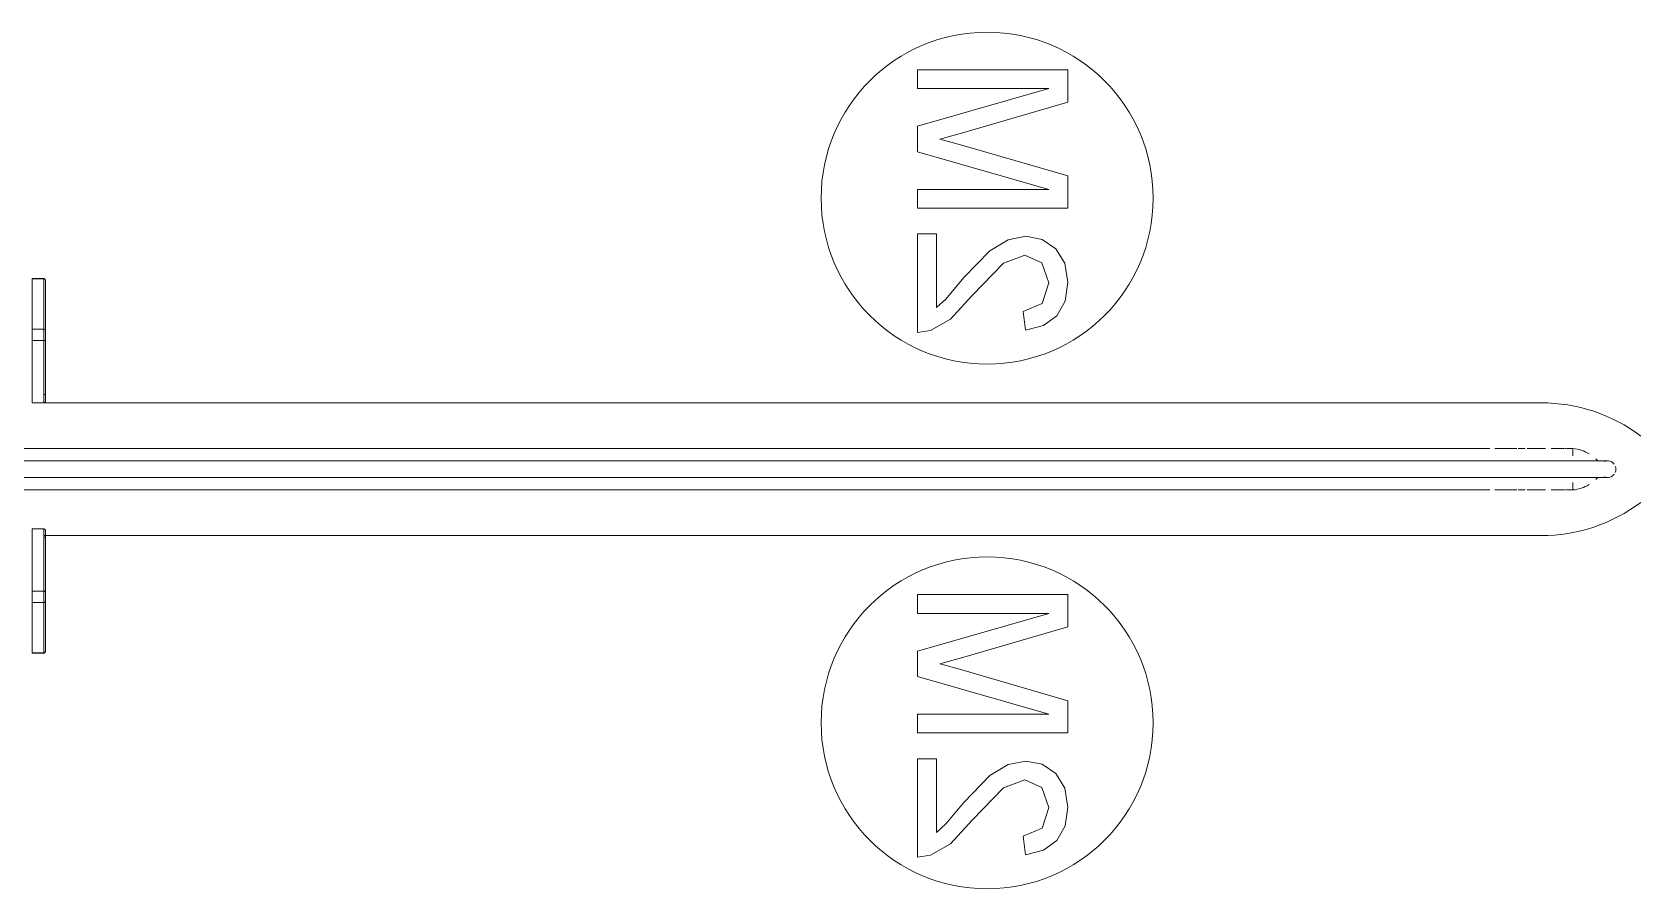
# Model space of a CAD drawing. Header units: millimetres. Extents: x 155927 to 317870, y -36033 to 97293.
# Drawn here: x 217072 to 218041, y 18025 to 18541 of the extents above; entities that cross this region are included whole.
import ezdxf

# ---------------------------------------------------------------- set-up
doc = ezdxf.new("R2010")
doc.units = ezdxf.units.MM
doc.header["$MEASUREMENT"] = 0
doc.layers.add('I-FURN', color=8, linetype='CONTINUOUS', lineweight=9)

msp = doc.modelspace()

# ---------------------------------------------------------------- linework, layer by layer
at = {"layer": 'I-FURN'}
for p, q in [((217695.59, 18518.22), (217605.18, 18518.22)), ((217605.18, 18518.22), (217605.18, 18506.92)), ((217695.59, 18498.77), (217695.59, 18518.22)), ((217605.18, 18506.92), (217684.29, 18506.92)), ((217684.29, 18506.92), (217605.18, 18484.2)), ((217632.97, 18480.58), (217695.59, 18498.77)), ((217605.18, 18484.2), (217605.18, 18468.89)), ((217618.56, 18476.54), (217632.97, 18480.58)), ((217631.87, 18472.81), (217618.56, 18476.54)), ((217695.59, 18454.32), (217631.87, 18472.81)), ((217605.18, 18468.89), (217684.29, 18446.17)), ((217695.59, 18434.87), (217695.59, 18454.32)), ((217684.29, 18446.17), (217605.18, 18446.17)), ((217605.18, 18446.17), (217605.18, 18434.87)), ((217605.18, 18434.87), (217695.59, 18434.87)), ((217616.48, 18419.33), (217605.18, 18419.33)), ((217605.18, 18419.33), (217605.18, 18360)), ((217616.48, 18374.94), (217616.48, 18419.33)), ((217659.67, 18415.91), (217648.59, 18409.23)), ((217670.38, 18417.92), (217659.67, 18415.91)), ((217680.24, 18416.06), (217670.38, 18417.92)), ((217688.35, 18410.47), (217680.24, 18416.06)), ((217648.59, 18409.23), (217633.1, 18393.04)), ((217656.9, 18401.74), (217669.7, 18406.62)), ((217669.7, 18406.62), (217680.06, 18402.02)), ((217680.06, 18402.02), (217684.29, 18390)), ((217693.78, 18401.69), (217688.35, 18410.47)), ((217071.84, 18392.45), (217078.84, 18392.45)), ((217071.84, 18392.27), (217071.84, 18392.45)), ((217071.84, 18392.45), (217078.84, 18392.45)), ((217071.84, 18392.45), (217078.84, 18392.45)), ((217078.84, 18392.27), (217078.84, 18392.45)), ((217633.1, 18393.04), (217622.23, 18380.04)), ((217638.07, 18382.23), (217656.9, 18401.74)), ((217695.59, 18390.24), (217693.78, 18401.69)), ((217078.84, 18392.27), (217071.84, 18392.27)), ((217071.84, 18361.99), (217071.84, 18392.27)), ((217078.84, 18361.99), (217078.84, 18392.27)), ((217079.61, 18392.08), (217079.59, 18392.11)), ((217079.84, 18391.45), (217079.84, 18361.17)), ((217079.84, 18391.45), (217079.84, 18361.17)), ((217684.29, 18390), (217680.16, 18377.47)), ((217693.96, 18378.87), (217695.59, 18390.24)), ((217622.23, 18380.04), (217616.48, 18374.94)), ((217624.97, 18368.08), (217638.07, 18382.23)), ((217680.16, 18377.47), (217668.75, 18372.71)), ((217689.08, 18370.08), (217693.96, 18378.87)), ((217612.97, 18361.21), (217624.97, 18368.08)), ((217668.75, 18372.71), (217670.16, 18361.41)), ((217670.16, 18361.41), (217681.1, 18364.15)), ((217681.1, 18364.15), (217689.08, 18370.08)), ((217078.84, 18361.99), (217071.84, 18361.99)), ((217071.84, 18355.07), (217071.84, 18361.99)), ((217078.84, 18355.07), (217071.84, 18355.07)), ((217071.84, 18317.61), (217071.84, 18355.07)), ((217078.84, 18355.07), (217078.84, 18361.99)), ((217078.84, 18317.61), (217078.84, 18355.07)), ((217079.84, 18322.6), (217079.84, 18361.17)), ((217079.84, 18361.17), (217079.84, 18355.63)), ((217079.84, 18355.63), (217079.84, 18318.61)), ((217605.18, 18360), (217612.97, 18361.21)), ((217078.84, 18317.61), (217071.84, 18317.61)), ((217078.84, 18317.6), (217071.84, 18317.6)), ((217078.84, 18322.6), (217079.84, 18322.6)), ((217078.84, 18317.61), (217980.83, 18317.61)), ((217980.83, 18317.61), (217078.84, 18317.61)), ((217079.84, 18318.61), (217079.84, 18322.6)), ((217079.84, 18318.61), (217079.84, 18318.6)), ((216911.74, 18290.14), (217949.92, 18290.14)), ((217952.87, 18290.11), (217966.11, 18290.11)), ((217967, 18290.14), (217971.07, 18290.14)), ((217972.37, 18290.11), (217983.34, 18290.11)), ((217986.89, 18290.11), (217994.91, 18290.11)), ((217995.23, 18290.14), (217996.12, 18290.14)), ((217996.5, 18290.11), (217999.92, 18290.11)), ((217999.92, 18285.56), (217999.92, 18290.11)), ((217949.92, 18282.61), (216911.74, 18282.61)), ((217950.69, 18282.61), (217949.92, 18282.61)), ((217953.52, 18282.61), (217950.69, 18282.61)), ((217956.35, 18282.61), (217953.52, 18282.61)), ((217959.17, 18282.61), (217956.35, 18282.61)), ((217961.97, 18282.61), (217959.17, 18282.61)), ((217964.76, 18282.61), (217961.97, 18282.61)), ((217967.52, 18282.61), (217964.76, 18282.61)), ((217970.25, 18282.61), (217967.52, 18282.61)), ((217972.95, 18282.61), (217970.25, 18282.61)), ((217975.62, 18282.61), (217972.95, 18282.61)), ((217978.24, 18282.61), (217975.62, 18282.61)), ((217980.82, 18282.61), (217978.24, 18282.61)), ((217983.34, 18282.61), (217980.82, 18282.61)), ((217985.82, 18282.61), (217983.34, 18282.61)), ((217988.23, 18282.61), (217985.82, 18282.61)), ((217990.59, 18282.61), (217988.23, 18282.61)), ((217992.88, 18282.61), (217990.59, 18282.61)), ((217995.1, 18282.61), (217992.88, 18282.61)), ((217997.25, 18282.61), (217995.1, 18282.61)), ((217999.33, 18282.61), (217997.25, 18282.61)), ((218001.32, 18282.61), (217999.33, 18282.61)), ((218003.23, 18282.61), (218001.32, 18282.61)), ((218005.06, 18282.61), (218003.23, 18282.61)), ((218006.8, 18282.61), (218005.06, 18282.61)), ((218008.45, 18282.61), (218006.8, 18282.61)), ((218010, 18282.61), (218008.45, 18282.61)), ((218011.46, 18282.61), (218010, 18282.61)), ((218012.82, 18282.61), (218011.46, 18282.61)), ((218014.08, 18282.61), (218012.82, 18282.61)), ((218015.23, 18282.61), (218014.08, 18282.61)), ((218016.29, 18282.61), (218015.23, 18282.61)), ((218017.23, 18282.61), (218016.29, 18282.61)), ((218018.07, 18282.61), (218017.23, 18282.61)), ((218018.8, 18282.61), (218018.07, 18282.61)), ((218019.42, 18282.61), (218018.8, 18282.61)), ((218019.93, 18282.61), (218019.42, 18282.61)), ((218020.32, 18282.61), (218019.93, 18282.61)), ((218020.61, 18282.61), (218020.32, 18282.61)), ((218020.78, 18282.61), (218020.61, 18282.61)), ((218020.83, 18282.61), (218020.78, 18282.61)), ((216911.74, 18272.61), (217949.92, 18272.61)), ((217949.92, 18272.61), (217952.76, 18272.61)), ((217952.76, 18272.61), (217955.59, 18272.61)), ((217955.59, 18272.61), (217958.41, 18272.61)), ((217958.41, 18272.61), (217961.22, 18272.61)), ((217961.22, 18272.61), (217964.01, 18272.61)), ((217964.01, 18272.61), (217966.78, 18272.61)), ((217966.78, 18272.61), (217969.52, 18272.61)), ((217969.52, 18272.61), (217972.23, 18272.61)), ((217972.23, 18272.61), (217974.9, 18272.61)), ((217974.9, 18272.61), (217977.54, 18272.61)), ((217977.54, 18272.61), (217980.12, 18272.61)), ((217980.12, 18272.61), (217982.67, 18272.61)), ((217982.67, 18272.61), (217985.16, 18272.61)), ((217985.16, 18272.61), (217987.59, 18272.61)), ((217987.59, 18272.61), (217989.96, 18272.61)), ((217989.96, 18272.61), (217992.27, 18272.61)), ((217992.27, 18272.61), (217994.51, 18272.61)), ((217994.51, 18272.61), (217996.68, 18272.61)), ((217996.68, 18272.61), (217998.77, 18272.61)), ((217998.77, 18272.61), (218000.79, 18272.61)), ((217999.92, 18265.11), (217999.92, 18269.66)), ((218000.79, 18272.61), (218002.72, 18272.61)), ((218002.72, 18272.61), (218004.57, 18272.61)), ((218004.57, 18272.61), (218006.34, 18272.61)), ((218006.34, 18272.61), (218008.01, 18272.61)), ((218008.01, 18272.61), (218009.59, 18272.61)), ((218009.59, 18272.61), (218011.07, 18272.61)), ((218011.07, 18272.61), (218012.46, 18272.61)), ((218012.46, 18272.61), (218013.75, 18272.61)), ((218013.75, 18272.61), (218014.93, 18272.61)), ((218014.93, 18272.61), (218016.01, 18272.61)), ((218016.01, 18272.61), (218016.99, 18272.61)), ((218016.99, 18272.61), (218017.85, 18272.61)), ((218017.85, 18272.61), (218018.61, 18272.61)), ((218018.61, 18272.61), (218019.26, 18272.61)), ((218019.26, 18272.61), (218019.8, 18272.61)), ((218019.8, 18272.61), (218020.23, 18272.61)), ((218020.23, 18272.61), (218020.54, 18272.61)), ((218020.54, 18272.61), (218020.74, 18272.61)), ((218020.74, 18272.61), (218020.83, 18272.61)), ((218020.83, 18272.61), (218020.83, 18272.61)), ((217949.92, 18265.08), (216911.74, 18265.08)), ((217966.11, 18265.11), (217952.87, 18265.11)), ((217971.07, 18265.08), (217967, 18265.08)), ((217983.34, 18265.11), (217972.37, 18265.11)), ((217994.91, 18265.11), (217986.89, 18265.11)), ((217996.12, 18265.08), (217995.23, 18265.08)), ((217999.92, 18265.11), (217996.5, 18265.11)), ((217071.81, 18241.61), (217078.81, 18241.61)), ((217078.81, 18241.6), (217071.81, 18241.6)), ((217071.81, 18204.14), (217071.81, 18241.6)), ((217078.81, 18204.14), (217078.81, 18241.6)), ((217980.83, 18237.61), (217078.81, 18237.61)), ((217078.81, 18237.61), (217980.83, 18237.61)), ((217079.81, 18236.61), (217079.81, 18240.6)), ((217079.81, 18240.6), (217079.81, 18203.58)), ((217079.81, 18236.61), (217078.81, 18236.61)), ((217079.81, 18198.04), (217079.81, 18236.61)), ((217078.81, 18204.14), (217071.81, 18204.14)), ((217071.81, 18197.22), (217071.81, 18204.14)), ((217078.81, 18197.22), (217078.81, 18204.14)), ((217079.81, 18203.58), (217079.81, 18198.04)), ((217695.59, 18202.03), (217605.18, 18202.03)), ((217605.18, 18202.03), (217605.18, 18190.73)), ((217695.59, 18182.59), (217695.59, 18202.03)), ((217078.81, 18197.22), (217071.81, 18197.22)), ((217071.81, 18166.94), (217071.81, 18197.22)), ((217078.81, 18166.94), (217078.81, 18197.22)), ((217079.81, 18198.04), (217079.81, 18167.76)), ((217079.81, 18198.04), (217079.81, 18167.76)), ((217605.18, 18190.73), (217684.29, 18190.73)), ((217684.29, 18190.73), (217605.18, 18168.02)), ((217632.97, 18164.4), (217695.59, 18182.59)), ((217078.81, 18166.94), (217071.81, 18166.94)), ((217071.81, 18166.76), (217071.81, 18166.94)), ((217078.81, 18166.76), (217071.81, 18166.76)), ((217078.81, 18166.76), (217071.81, 18166.76)), ((217071.81, 18166.76), (217078.81, 18166.76)), ((217078.81, 18166.76), (217078.81, 18166.94)), ((217079.56, 18167.1), (217079.58, 18167.13)), ((217605.18, 18168.02), (217605.18, 18152.7)), ((217618.56, 18160.36), (217632.97, 18164.4)), ((217631.87, 18156.63), (217618.56, 18160.36)), ((217605.18, 18152.7), (217684.29, 18129.99)), ((217695.59, 18138.13), (217631.87, 18156.63)), ((217695.59, 18118.69), (217695.59, 18138.13)), ((217684.29, 18129.99), (217605.18, 18129.99)), ((217605.18, 18129.99), (217605.18, 18118.69)), ((217605.18, 18118.69), (217695.59, 18118.69)), ((217616.48, 18103.15), (217605.18, 18103.15)), ((217605.18, 18103.15), (217605.18, 18043.82)), ((217616.48, 18058.76), (217616.48, 18103.15)), ((217670.38, 18101.73), (217659.67, 18099.73)), ((217680.24, 18099.87), (217670.38, 18101.73)), ((217648.59, 18093.05), (217633.1, 18076.86)), ((217659.67, 18099.73), (217648.59, 18093.05)), ((217688.35, 18094.28), (217680.24, 18099.87)), ((217693.78, 18085.5), (217688.35, 18094.28)), ((217638.07, 18066.04), (217656.9, 18085.55)), ((217656.9, 18085.55), (217669.7, 18090.43)), ((217669.7, 18090.43), (217680.06, 18085.83)), ((217680.06, 18085.83), (217684.29, 18073.81)), ((217695.59, 18074.05), (217693.78, 18085.5)), ((217633.1, 18076.86), (217622.23, 18063.86)), ((217684.29, 18073.81), (217680.16, 18061.29)), ((217693.96, 18062.69), (217695.59, 18074.05)), ((217622.23, 18063.86), (217616.48, 18058.76)), ((217624.97, 18051.89), (217638.07, 18066.04)), ((217680.16, 18061.29), (217668.75, 18056.53)), ((217668.75, 18056.53), (217670.16, 18045.23)), ((217681.1, 18047.97), (217689.08, 18053.89)), ((217689.08, 18053.89), (217693.96, 18062.69)), ((217605.18, 18043.82), (217612.97, 18045.03)), ((217612.97, 18045.03), (217624.97, 18051.89)), ((217670.16, 18045.23), (217681.1, 18047.97))]:
    msp.add_line(p, q, dxfattribs=at)
at = {"layer": 'I-FURN', "flags": 128}
for points in [[(217079.34, 18392.31), (217079.31, 18392.33), (217079.27, 18392.35), (217079.24, 18392.37), (217079.2, 18392.38), (217079.16, 18392.39), (217079.12, 18392.41), (217079.08, 18392.42), (217079.05, 18392.43), (217079.01, 18392.43), (217078.97, 18392.44), (217078.93, 18392.44), (217078.89, 18392.45), (217078.85, 18392.45), (217078.84, 18392.45)], [(217079.84, 18361.17), (217079.84, 18361.08), (217079.84, 18360.98), (217079.84, 18360.87), (217079.84, 18360.76), (217079.84, 18360.65), (217079.84, 18360.53), (217079.84, 18360.41), (217079.84, 18360.28), (217079.84, 18360.15), (217079.84, 18360.02), (217079.84, 18359.88), (217079.84, 18359.74), (217079.84, 18359.6), (217079.84, 18359.45), (217079.84, 18359.3), (217079.84, 18359.15), (217079.84, 18359), (217079.84, 18358.84), (217079.84, 18358.69), (217079.84, 18358.53), (217079.84, 18358.37), (217079.84, 18358.21), (217079.84, 18358.05), (217079.84, 18357.89), (217079.84, 18357.73), (217079.84, 18357.57), (217079.84, 18357.41), (217079.84, 18357.26), (217079.84, 18357.1), (217079.84, 18356.94), (217079.84, 18356.79), (217079.84, 18356.63), (217079.84, 18356.48), (217079.84, 18356.33), (217079.84, 18356.19), (217079.84, 18356.05), (217079.84, 18355.91), (217079.84, 18355.77), (217079.84, 18355.63)], [(217079.84, 18355.63), (217079.84, 18352.85), (217079.84, 18350.15), (217079.84, 18347.54), (217079.84, 18345.02), (217079.84, 18342.59), (217079.84, 18340.26), (217079.84, 18338.03), (217079.84, 18335.91), (217079.84, 18333.89), (217079.84, 18331.99), (217079.84, 18330.2), (217079.84, 18328.53), (217079.84, 18326.98), (217079.84, 18325.55), (217079.84, 18324.25), (217079.84, 18323.08), (217079.84, 18322.03), (217079.84, 18321.12), (217079.84, 18320.34), (217079.84, 18319.69), (217079.84, 18319.18), (217079.84, 18318.8), (217079.84, 18318.61)], [(217078.84, 18317.6), (217078.88, 18317.6), (217078.92, 18317.61), (217078.96, 18317.61), (217079, 18317.62), (217079.03, 18317.62), (217079.07, 18317.63), (217079.11, 18317.64), (217079.15, 18317.65), (217079.19, 18317.67), (217079.23, 18317.68), (217079.26, 18317.7), (217079.3, 18317.72), (217079.33, 18317.73), (217079.37, 18317.76), (217079.4, 18317.78), (217079.43, 18317.8), (217079.46, 18317.82), (217079.5, 18317.85), (217079.52, 18317.88), (217079.55, 18317.91), (217079.58, 18317.93), (217079.61, 18317.97), (217079.63, 18318), (217079.66, 18318.03), (217079.68, 18318.06), (217079.7, 18318.1), (217079.72, 18318.13), (217079.74, 18318.17), (217079.75, 18318.2), (217079.77, 18318.24), (217079.78, 18318.28), (217079.79, 18318.32), (217079.8, 18318.35), (217079.81, 18318.39), (217079.82, 18318.43), (217079.83, 18318.47), (217079.83, 18318.51), (217079.83, 18318.55), (217079.84, 18318.59), (217079.84, 18318.6)], [(217079.84, 18318.6), (217079.84, 18318.61), (217079.84, 18318.62), (217079.84, 18318.63), (217079.84, 18318.65), (217079.84, 18318.68), (217079.84, 18318.72), (217079.84, 18318.76), (217079.84, 18318.81), (217079.84, 18318.86), (217079.84, 18318.92), (217079.84, 18318.98), (217079.84, 18319.05), (217079.84, 18319.13), (217079.84, 18319.21), (217079.84, 18319.3), (217079.84, 18319.39), (217079.84, 18319.49), (217079.84, 18319.6), (217079.84, 18319.7), (217079.84, 18319.82), (217079.84, 18319.93), (217079.84, 18320.05), (217079.84, 18320.18), (217079.84, 18320.31), (217079.84, 18320.44), (217079.84, 18320.58), (217079.84, 18320.72), (217079.84, 18320.86), (217079.84, 18321), (217079.84, 18321.15), (217079.84, 18321.3), (217079.84, 18321.46), (217079.84, 18321.61), (217079.84, 18321.77), (217079.84, 18321.92), (217079.84, 18322.08), (217079.84, 18322.24), (217079.84, 18322.4), (217079.84, 18322.56), (217079.84, 18322.6)], [(217079.81, 18240.61), (217079.81, 18240.65), (217079.81, 18240.69), (217079.81, 18240.73), (217079.8, 18240.77), (217079.79, 18240.81), (217079.79, 18240.85), (217079.78, 18240.89), (217079.76, 18240.92), (217079.75, 18240.96), (217079.74, 18241), (217079.72, 18241.04), (217079.7, 18241.07), (217079.68, 18241.11), (217079.66, 18241.14), (217079.64, 18241.17), (217079.62, 18241.21), (217079.59, 18241.24), (217079.57, 18241.27), (217079.54, 18241.3), (217079.51, 18241.33), (217079.48, 18241.35), (217079.45, 18241.38), (217079.42, 18241.41), (217079.39, 18241.43), (217079.35, 18241.45), (217079.32, 18241.47), (217079.29, 18241.49), (217079.25, 18241.51), (217079.21, 18241.53), (217079.18, 18241.54), (217079.14, 18241.56), (217079.1, 18241.57), (217079.06, 18241.58), (217079.02, 18241.59), (217078.98, 18241.6), (217078.94, 18241.6), (217078.9, 18241.61), (217078.86, 18241.61), (217078.82, 18241.61), (217078.81, 18241.61)], [(217079.81, 18236.61), (217079.81, 18236.77), (217079.81, 18236.93), (217079.81, 18237.09), (217079.81, 18237.25), (217079.81, 18237.4), (217079.81, 18237.56), (217079.81, 18237.72), (217079.81, 18237.87), (217079.81, 18238.02), (217079.81, 18238.17), (217079.81, 18238.31), (217079.81, 18238.46), (217079.81, 18238.6), (217079.81, 18238.73), (217079.81, 18238.87), (217079.81, 18239), (217079.81, 18239.13), (217079.81, 18239.25), (217079.81, 18239.37), (217079.81, 18239.48), (217079.81, 18239.59), (217079.81, 18239.69), (217079.81, 18239.79), (217079.81, 18239.89), (217079.81, 18239.98), (217079.81, 18240.06), (217079.81, 18240.14), (217079.81, 18240.21), (217079.81, 18240.28), (217079.81, 18240.34), (217079.81, 18240.39), (217079.81, 18240.44), (217079.81, 18240.49), (217079.81, 18240.52), (217079.81, 18240.55), (217079.81, 18240.58), (217079.81, 18240.59), (217079.81, 18240.61), (217079.81, 18240.61)], [(217079.81, 18240.61), (217079.81, 18240.61), (217079.81, 18240.6)], [(217079.81, 18240.6), (217079.81, 18240.32), (217079.81, 18239.91), (217079.81, 18239.36), (217079.81, 18238.68), (217079.81, 18237.86), (217079.81, 18236.91), (217079.81, 18235.83), (217079.81, 18234.62), (217079.81, 18233.29), (217079.81, 18231.83), (217079.81, 18230.25), (217079.81, 18228.55), (217079.81, 18226.73), (217079.81, 18224.79), (217079.81, 18222.75), (217079.81, 18220.6), (217079.81, 18218.34), (217079.81, 18215.98), (217079.81, 18213.53), (217079.81, 18210.98), (217079.81, 18208.35), (217079.81, 18205.62), (217079.81, 18203.58)], [(217079.81, 18203.58), (217079.81, 18203.44), (217079.81, 18203.31), (217079.81, 18203.17), (217079.81, 18203.02), (217079.81, 18202.88), (217079.81, 18202.73), (217079.81, 18202.58), (217079.81, 18202.43), (217079.81, 18202.27), (217079.81, 18202.11), (217079.81, 18201.96), (217079.81, 18201.8), (217079.81, 18201.64), (217079.81, 18201.48), (217079.81, 18201.32), (217079.81, 18201.16), (217079.81, 18201), (217079.81, 18200.84), (217079.81, 18200.68), (217079.81, 18200.53), (217079.81, 18200.37), (217079.81, 18200.21), (217079.81, 18200.06), (217079.81, 18199.91), (217079.81, 18199.76), (217079.81, 18199.62), (217079.81, 18199.47), (217079.81, 18199.33), (217079.81, 18199.2), (217079.81, 18199.06), (217079.81, 18198.93), (217079.81, 18198.8), (217079.81, 18198.68), (217079.81, 18198.56), (217079.81, 18198.45), (217079.81, 18198.34), (217079.81, 18198.24), (217079.81, 18198.14), (217079.81, 18198.04)], [(217078.81, 18166.76), (217078.85, 18166.76), (217078.89, 18166.77), (217078.93, 18166.77), (217078.97, 18166.78), (217079.01, 18166.78), (217079.05, 18166.79), (217079.09, 18166.8), (217079.13, 18166.81), (217079.17, 18166.83), (217079.2, 18166.84), (217079.24, 18166.86), (217079.28, 18166.88), (217079.31, 18166.9)]]:
    msp.add_lwpolyline(points, dxfattribs=at)
at = {"layer": 'I-FURN'}
for centre, radius, start, end in [((217647.06, 18440.94), 100, 90, 270), ((217647.06, 18440.94), 100, 270, 90), ((217078.84, 18391.45), 1, 0, 15.35218), ((217980.83, 18217.61), 100, 53.1301, 90), ((217980.83, 18217.61), 100, 53.1301, 90), ((217997.59, 18266.65), 23.6, 59.14362, 84.33362), ((218007.97, 18277.61), 8.51, 35.54054, 46.54863), ((218020.83, 18277.61), 5, 37.27507, 111.82522), ((218020.83, 18277.61), 5, 337.63496, 22.36504), ((217997.59, 18288.57), 23.6, 275.66638, 300.85638), ((218007.97, 18277.61), 8.51, 313.45137, 324.45946), ((218020.83, 18277.61), 5, 248.17478, 322.72493), ((217980.83, 18337.61), 100, 270, 306.8699), ((217980.83, 18337.61), 100, 270, 306.8699), ((217647.06, 18124.76), 100, 90, 270), ((217647.06, 18124.76), 100, 270, 90), ((217078.81, 18167.76), 1, 344.64782, 360)]:
    msp.add_arc(centre, radius, start, end, dxfattribs=at)
at = {"layer": 'I-FURN', "extrusion": (0, 0, -1)}
for centre, major_axis, ratio, start_param, end_param in [((217078.84, 18391.45), (1, 0), 0.819152, 4.712389, 6.283185), ((217078.84, 18361.17), (1, 0), 0.819152, 4.712389, 6.283185), ((217078.84, 18355.63), (1, 0), 0.56467, 0, 1.570796), ((217078.84, 18318.61), (1, 0), 0.998113, 0, 1.570796), ((217078.81, 18240.6), (-1, 0), 0.998113, 1.570796, 3.141593), ((217078.81, 18203.58), (-1, 0), 0.56467, 1.570796, 3.141593), ((217078.81, 18198.04), (-1, 0), 0.819152, 3.141593, 4.712389), ((217078.81, 18167.76), (1, 0), 0.819152, 0, 1.570796)]:
    msp.add_ellipse(centre, major_axis=major_axis, ratio=ratio, start_param=start_param, end_param=end_param, dxfattribs=at)

doc.saveas('drawing.dxf')
